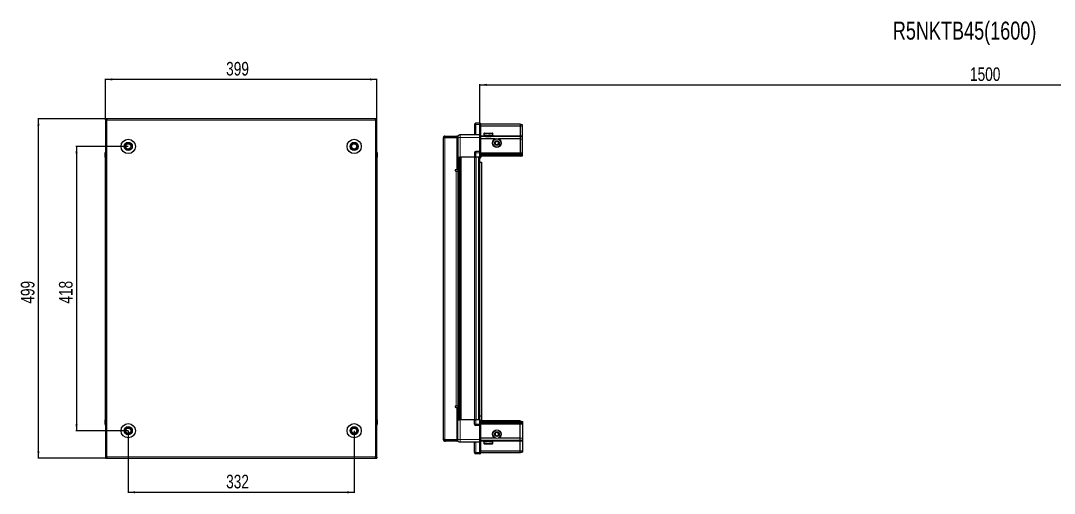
# Model space of a CAD drawing. Header units: millimetres. Extents: x 1021 to 3826, y -887 to 1537.
# Drawn here: x 1021 to 2539, y 842 to 1537 of the extents above; entities that cross this region are included whole.
import ezdxf

# ---------------------------------------------------------------- set-up
doc = ezdxf.new("R2010")
doc.units = ezdxf.units.MM
doc.layers.add('FORMAT', color=7, linetype='Continuous')
doc.styles.add('SLDTEXTSTYLE0', font='TXT', dxfattribs={"width": 0.75})
doc.dimstyles.new('SLDDIMSTYLE0', dxfattribs={"dimtxt": 20, "dimasz": 10, "dimexe": 0, "dimexo": 0.0625, "dimgap": 5, "dimtad": 2, "dimdec": 1, "dimrnd": 1e-09, "dimzin": 12, "dimdsep": 46, "dimtxsty": 'SLDTEXTSTYLE0', "dimsah": 1, "dimcen": 0.09, "dimadec": 0, "dimazin": 3, "dimtfac": 1, "dimtofl": 0, "dimtmove": 0, "dimatfit": 3, "dimfxl": 0, "dimfrac": 2, "dimtolj": 1, "dimtzin": 12, "dimarcsym": 0})

# ---------------------------------------------------------------- blocks, each defined once
blk = doc.blocks.new('_D')
at = {"layer": 'FORMAT'}
for p, q in [((1145.1, 1392.2), (1045.6, 1392.2)), ((1046.6, 893.2), (1046.6, 1392.2)), ((1145.1, 893.2), (1045.6, 893.2))]:
    blk.add_line(p, q, dxfattribs=at)
for points in [[(1046.6, 1392.2), (1045.1, 1382.2), (1048.2, 1382.2)], [(1046.6, 893.2), (1048.2, 903.2), (1045.1, 903.2)]]:
    blk.add_solid(points, dxfattribs=at)
at = {"layer": 'FORMAT', "insert": (1020.8, 1120.5), "char_height": 20, "attachment_point": 1, "rotation": 90, "style": 'SLDTEXTSTYLE0'}
blk.add_mtext('499', dxfattribs=at)
blk = doc.blocks.new('_D_1')
at = {"layer": 'FORMAT'}
for p, q in [((1145.1, 1392.2), (1145.1, 1451.2)), ((1544.1, 1450.2), (1145.1, 1450.2)), ((1544.1, 1392.2), (1544.1, 1451.2))]:
    blk.add_line(p, q, dxfattribs=at)
for points in [[(1145.1, 1450.2), (1155.1, 1448.6), (1155.1, 1451.7)], [(1544.1, 1450.2), (1534.1, 1451.7), (1534.1, 1448.6)]]:
    blk.add_solid(points, dxfattribs=at)
at = {"layer": 'FORMAT', "insert": (1322.5, 1475.9), "char_height": 20, "attachment_point": 1, "style": 'SLDTEXTSTYLE0'}
blk.add_mtext('399', dxfattribs=at)
blk = doc.blocks.new('_D_2')
at = {"layer": 'FORMAT'}
for p, q in [((1178.6, 933.7), (1178.6, 842.2)), ((1510.6, 933.7), (1510.6, 842.2)), ((1178.6, 843.2), (1510.6, 843.2))]:
    blk.add_line(p, q, dxfattribs=at)
for points in [[(1178.6, 843.2), (1188.6, 841.6), (1188.6, 844.7)], [(1510.6, 843.2), (1500.6, 844.7), (1500.6, 841.6)]]:
    blk.add_solid(points, dxfattribs=at)
at = {"layer": 'FORMAT', "insert": (1322.5, 868.9), "char_height": 20, "attachment_point": 1, "style": 'SLDTEXTSTYLE0'}
blk.add_mtext('332', dxfattribs=at)
blk = doc.blocks.new('_D_3')
at = {"layer": 'FORMAT'}
for p, q in [((1178.6, 1351.7), (1101.6, 1351.7)), ((1102.6, 1351.7), (1102.6, 933.7)), ((1178.6, 933.7), (1101.6, 933.7))]:
    blk.add_line(p, q, dxfattribs=at)
for points in [[(1102.6, 1351.7), (1101.1, 1341.7), (1104.2, 1341.7)], [(1102.6, 933.7), (1104.2, 943.7), (1101.1, 943.7)]]:
    blk.add_solid(points, dxfattribs=at)
at = {"layer": 'FORMAT', "insert": (1076.8, 1120.5), "char_height": 20, "attachment_point": 1, "rotation": 90, "style": 'SLDTEXTSTYLE0'}
blk.add_mtext('418', dxfattribs=at)
blk = doc.blocks.new('_D_4')
at = {"layer": 'FORMAT'}
for p, q in [((1695.1, 1335.7), (1695.1, 1443.2)), ((3195.1, 1335.7), (3195.1, 1443.2)), ((1695.1, 1442.2), (3195.1, 1442.2))]:
    blk.add_line(p, q, dxfattribs=at)
for points in [[(1695.1, 1442.2), (1705.1, 1440.6), (1705.1, 1443.7)], [(3195.1, 1442.2), (3185.1, 1443.7), (3185.1, 1440.6)]]:
    blk.add_solid(points, dxfattribs=at)
at = {"layer": 'FORMAT', "insert": (2415.6, 1467.9), "char_height": 20, "attachment_point": 1, "style": 'SLDTEXTSTYLE0'}
blk.add_mtext('1500', dxfattribs=at)

msp = doc.modelspace()

# ---------------------------------------------------------------- linework, layer by layer
at = {"color": 7, "linetype": 'Continuous', "lineweight": 25}
for p, q in [((1145.13, 1390.66), (1145.13, 1392.16)), ((1147.23, 1392.16), (1145.13, 1392.16)), ((1145.13, 1390.66), (1147.23, 1390.66)), ((1145.13, 1390.66), (1145.13, 1390.06)), ((1145.13, 1390.06), (1145.13, 895.26)), ((1145.13, 1390.06), (1147.23, 1390.06)), ((1542.03, 1392.16), (1147.23, 1392.16)), ((1147.23, 1392.16), (1147.23, 1390.06)), ((1542.03, 1390.06), (1542.03, 1392.16)), ((1544.13, 1392.16), (1542.03, 1392.16)), ((1542.03, 1390.66), (1544.13, 1390.66)), ((1542.03, 1390.06), (1544.13, 1390.06)), ((1544.13, 1390.66), (1544.13, 1392.16)), ((1544.13, 1390.06), (1544.13, 1390.66)), ((1544.13, 895.26), (1544.13, 1390.06)), ((1687.28, 1383.66), (1687.28, 1368.66)), ((1695.28, 1385.66), (1689.28, 1385.66)), ((1695.28, 1385.66), (1695.62, 1385.66)), ((1695.28, 1385.66), (1695.28, 1383.66)), ((1695.28, 1368.86), (1695.28, 1383.66)), ((1695.28, 1368.86), (1695.28, 1383.66)), ((1696.48, 1385.16), (1695.62, 1385.66)), ((1696.48, 1383.66), (1696.48, 1385.16)), ((1754.78, 1384.16), (1696.48, 1384.16)), ((1696.48, 1383.66), (1696.48, 1368.86)), ((1754.78, 1384.16), (1754.78, 1381.66)), ((1757.78, 1383.36), (1754.78, 1384.16)), ((1757.78, 1381.51), (1757.78, 1383.36)), ((1695.28, 1368.66), (1666.28, 1368.66)), ((1695.28, 1368.66), (1695.28, 1368.86)), ((1695.28, 1368.66), (1696.48, 1368.66)), ((1695.28, 1364.66), (1695.28, 1368.66)), ((1754.78, 1381.66), (1696.48, 1381.66)), ((1696.48, 1368.86), (1696.48, 1368.66)), ((1696.48, 1368.66), (1696.48, 1364.66)), ((1701.28, 1370.56), (1701.28, 1368.16)), ((1701.28, 1368.16), (1701.28, 1367.66)), ((1701.28, 1367.66), (1701.42, 1367.66)), ((1701.61, 1368.16), (1701.42, 1368.16)), ((1701.42, 1368.16), (1701.42, 1367.66)), ((1701.42, 1367.66), (1701.61, 1367.66)), ((1701.61, 1368.16), (1701.61, 1367.66)), ((1701.61, 1367.66), (1702.14, 1367.66)), ((1702.08, 1371.36), (1709.25, 1371.36)), ((1702.54, 1368.16), (1702.14, 1368.16)), ((1702.14, 1368.16), (1702.14, 1367.66)), ((1702.14, 1367.66), (1702.54, 1367.66)), ((1702.54, 1368.16), (1702.54, 1367.66)), ((1702.54, 1367.66), (1703.41, 1367.66)), ((1703.38, 1367.66), (1703.38, 1367.56)), ((1703.38, 1367.56), (1712.18, 1367.56)), ((1703.98, 1368.16), (1703.41, 1368.16)), ((1703.41, 1368.16), (1703.41, 1367.66)), ((1703.41, 1367.66), (1703.98, 1367.66)), ((1703.78, 1367.16), (1704.47, 1366.68)), ((1703.78, 1367.16), (1708.81, 1367.16)), ((1703.98, 1368.16), (1703.98, 1367.66)), ((1703.98, 1367.66), (1705.1, 1367.66)), ((1705.79, 1368.16), (1705.1, 1368.16)), ((1705.1, 1368.16), (1705.1, 1367.66)), ((1705.1, 1367.66), (1705.79, 1367.66)), ((1705.79, 1368.16), (1705.79, 1367.66)), ((1705.79, 1367.66), (1707.07, 1367.66)), ((1707.8, 1368.16), (1707.07, 1368.16)), ((1707.07, 1368.16), (1707.07, 1367.66)), ((1707.07, 1367.66), (1707.3, 1367.66)), ((1707.3, 1368.16), (1707.3, 1367.66)), ((1707.8, 1368.16), (1707.8, 1367.66)), ((1707.8, 1368.16), (1707.8, 1367.66)), ((1707.8, 1367.66), (1709.1, 1367.66)), ((1707.8, 1367.66), (1707.8, 1367.66)), ((1708.81, 1367.16), (1711.78, 1367.16)), ((1709.81, 1368.16), (1709.1, 1368.16)), ((1709.1, 1368.16), (1709.1, 1367.66)), ((1709.16, 1368.16), (1709.16, 1367.66)), ((1709.16, 1367.66), (1709.81, 1367.66)), ((1709.25, 1371.36), (1713.48, 1371.36)), ((1709.81, 1368.16), (1709.81, 1367.66)), ((1709.81, 1367.66), (1711, 1367.66)), ((1711.62, 1368.16), (1711, 1368.16)), ((1711, 1368.16), (1711, 1367.66)), ((1711, 1367.66), (1711.62, 1367.66)), ((1711.09, 1366.68), (1711.78, 1367.16)), ((1711.62, 1368.16), (1711.62, 1367.66)), ((1711.62, 1367.66), (1712.59, 1367.66)), ((1712.18, 1367.56), (1712.18, 1367.66)), ((1713.05, 1368.16), (1712.59, 1368.16)), ((1712.59, 1368.16), (1712.59, 1367.66)), ((1712.59, 1367.66), (1713.05, 1367.66)), ((1713.05, 1368.16), (1713.05, 1367.66)), ((1713.05, 1367.66), (1713.71, 1367.66)), ((1713.97, 1368.16), (1713.71, 1368.16)), ((1713.71, 1368.16), (1713.71, 1367.66)), ((1713.71, 1367.66), (1713.97, 1367.66)), ((1713.97, 1368.16), (1713.97, 1367.66)), ((1713.97, 1367.66), (1714.24, 1367.66)), ((1714.28, 1368.16), (1714.24, 1368.16)), ((1714.24, 1368.16), (1714.24, 1367.66)), ((1714.24, 1367.66), (1714.28, 1367.66)), ((1714.28, 1368.16), (1714.28, 1370.56)), ((1714.28, 1368.16), (1714.28, 1367.66)), ((1754.78, 1381.66), (1754.78, 1367.16)), ((1757.78, 1381.51), (1754.78, 1381.66)), ((1754.78, 1367.16), (1754.78, 1366.16)), ((1757.78, 1367.16), (1757.78, 1381.51)), ((1757.78, 1365.36), (1757.78, 1367.16)), ((1643.28, 1364.81), (1641.78, 1364.81)), ((1641.78, 1364.31), (1641.78, 1364.81)), ((1641.78, 921.01), (1641.78, 1364.31)), ((1643.88, 1365.41), (1643.88, 1366.91)), ((1643.88, 1366.91), (1644.78, 1366.91)), ((1643.88, 1365.41), (1644.78, 1365.41)), ((1643.88, 1364.91), (1661.28, 1364.91)), ((1644.78, 1366.91), (1661.28, 1366.91)), ((1644.78, 1365.41), (1644.78, 1366.91)), ((1644.78, 1365.41), (1661.28, 1365.41)), ((1661.28, 1365.41), (1661.28, 1366.91)), ((1662.78, 1364.91), (1661.28, 1364.91)), ((1661.28, 1364.91), (1661.28, 1317.41)), ((1662.78, 1364.66), (1662.78, 1335.66)), ((1695.28, 1344.36), (1695.28, 1364.66)), ((1754.78, 1366.16), (1696.48, 1366.16)), ((1696.48, 1364.66), (1696.48, 1344.36)), ((1717.78, 1362.66), (1696.48, 1362.66)), ((1704.47, 1366.68), (1703.78, 1366.2)), ((1703.78, 1366.2), (1703.78, 1366.16)), ((1703.78, 1366.2), (1708.81, 1366.2)), ((1704.47, 1366.68), (1708.64, 1366.68)), ((1708.64, 1366.68), (1711.09, 1366.68)), ((1708.81, 1366.2), (1711.78, 1366.2)), ((1711.78, 1366.2), (1711.09, 1366.68)), ((1711.78, 1366.16), (1711.78, 1366.2)), ((1754.78, 1362.66), (1722.78, 1362.66)), ((1754.78, 1366.16), (1754.78, 1362.66)), ((1757.78, 1365.36), (1754.78, 1366.16)), ((1754.78, 1362.66), (1754.78, 1342.16)), ((1754.78, 1362.66), (1757.78, 1362.33)), ((1757.78, 1362.33), (1757.78, 1365.36)), ((1757.78, 1342.16), (1757.78, 1362.33)), ((1144.63, 1342.16), (1144.63, 1335.66)), ((1144.63, 1335.66), (1144.63, 1342.16)), ((1544.13, 1343.49), (1544.13, 1343.49)), ((1544.63, 1342.16), (1544.63, 1335.66)), ((1544.63, 1335.66), (1544.63, 1342.16)), ((1661.28, 1338.41), (1662.78, 1338.41)), ((1687.28, 1342.16), (1687.28, 1335.66)), ((1695.28, 1344.16), (1689.28, 1344.16)), ((1695.28, 1344.16), (1695.28, 1344.36)), ((1695.28, 1344.16), (1695.28, 1342.16)), ((1695.28, 1344.16), (1696.48, 1344.16)), ((1695.28, 1335.66), (1695.28, 1342.16)), ((1695.28, 1335.66), (1695.28, 1342.16)), ((1695.62, 1335.66), (1695.62, 1342.16)), ((1696.48, 1344.36), (1696.48, 1344.16)), ((1696.48, 1343.49), (1696.48, 1344.16)), ((1696.48, 1343.49), (1696.48, 1335.66)), ((1754.78, 1341.16), (1696.48, 1341.16)), ((1754.78, 1340.16), (1696.48, 1340.16)), ((1754.78, 1338.66), (1696.48, 1338.66)), ((1754.78, 1337.16), (1696.48, 1337.16)), ((1754.78, 1342.16), (1754.78, 1341.16)), ((1754.78, 1341.16), (1754.78, 1340.16)), ((1754.78, 1341.16), (1757.78, 1340.36)), ((1754.78, 1340.16), (1754.78, 1338.66)), ((1754.78, 1340.16), (1757.78, 1339.62)), ((1754.78, 1338.66), (1757.78, 1339.12)), ((1754.78, 1338.66), (1754.78, 1337.16)), ((1754.78, 1337.16), (1757.78, 1337.97)), ((1757.78, 1340.36), (1757.78, 1342.16)), ((1757.78, 1339.62), (1757.78, 1340.36)), ((1757.78, 1339.12), (1757.78, 1339.62)), ((1757.78, 1337.97), (1757.78, 1339.12)), ((1144.63, 1335.66), (1144.63, 1335.66)), ((1145.13, 1335.66), (1144.63, 1335.66)), ((1144.78, 1335.66), (1144.78, 949.66)), ((1544.13, 1335.66), (1544.63, 1335.66)), ((1544.48, 949.66), (1544.48, 1335.66)), ((1544.63, 1335.66), (1544.63, 1335.66)), ((1544.63, 1335.66), (1544.63, 1335.66)), ((1662.78, 1335.66), (1661.28, 1335.66)), ((1663.43, 949.66), (1663.43, 1335.66)), ((1665.23, 1335.66), (1665.23, 949.66)), ((1665.26, 1335.66), (1665.26, 949.66)), ((1687.28, 1335.66), (1666.28, 1335.66)), ((1687.28, 1335.66), (1689.28, 1335.66)), ((1687.93, 949.66), (1687.93, 1335.66)), ((1695.28, 1335.66), (1689.28, 1335.66)), ((1695.13, 949.66), (1695.13, 1335.66)), ((1695.13, 1328.66), (1697.63, 1328.66)), ((1695.28, 1335.66), (1695.62, 1335.66)), ((1695.28, 1335.66), (1695.28, 1335.66)), ((1696.48, 1335.66), (1695.62, 1335.66)), ((1695.62, 1335.66), (1695.62, 1335.66)), ((1697.63, 1328.66), (1697.63, 955.16)), ((1661.28, 1317.41), (1659.93, 1317.41)), ((1659.93, 1315.41), (1660.68, 1315.41)), ((1660.68, 1315.41), (1662.78, 1315.41)), ((1662.78, 1315.41), (1662.78, 969.91)), ((1660.68, 969.91), (1659.93, 969.91)), ((1659.93, 967.91), (1661.28, 967.91)), ((1662.78, 969.91), (1660.68, 969.91)), ((1661.28, 967.91), (1661.28, 920.41)), ((1144.63, 949.66), (1144.63, 949.66)), ((1144.63, 943.16), (1144.63, 949.66)), ((1144.63, 949.66), (1144.63, 949.66)), ((1144.63, 949.66), (1144.63, 943.16)), ((1145.13, 949.66), (1144.63, 949.66)), ((1145.13, 941.84), (1145.13, 941.84)), ((1544.13, 949.66), (1544.63, 949.66)), ((1544.63, 949.66), (1544.63, 949.66)), ((1544.63, 943.16), (1544.63, 949.66)), ((1544.63, 949.66), (1544.63, 943.16)), ((1662.78, 949.66), (1661.28, 949.66)), ((1662.78, 946.91), (1661.28, 946.91)), ((1662.78, 920.66), (1662.78, 949.66)), ((1687.28, 949.66), (1666.28, 949.66)), ((1687.28, 943.16), (1687.28, 949.66)), ((1687.28, 949.66), (1689.28, 949.66)), ((1695.28, 949.66), (1689.28, 949.66)), ((1697.63, 955.16), (1695.13, 955.16)), ((1695.28, 943.16), (1695.28, 949.66)), ((1695.28, 949.66), (1695.62, 949.66)), ((1695.28, 943.16), (1695.28, 941.16)), ((1695.28, 943.16), (1695.28, 941.16)), ((1695.62, 943.16), (1695.62, 949.66)), ((1695.62, 949.66), (1696.48, 949.66)), ((1696.48, 949.66), (1696.48, 941.84)), ((1754.78, 948.16), (1696.48, 948.16)), ((1754.78, 946.66), (1696.48, 946.66)), ((1754.78, 945.16), (1696.48, 945.16)), ((1754.78, 944.16), (1696.48, 944.16)), ((1696.48, 941.16), (1696.48, 941.84)), ((1697.63, 955.16), (1697.63, 948.16)), ((1754.78, 946.66), (1754.78, 948.16)), ((1754.78, 948.16), (1757.78, 947.36)), ((1754.78, 945.16), (1754.78, 946.66)), ((1754.78, 946.66), (1757.78, 946.21)), ((1754.78, 945.16), (1757.78, 945.71)), ((1754.78, 944.16), (1754.78, 945.16)), ((1754.78, 944.16), (1757.78, 944.97)), ((1754.78, 943.16), (1754.78, 944.16)), ((1754.78, 922.66), (1754.78, 943.16)), ((1757.78, 947.36), (1757.78, 946.21)), ((1757.78, 946.21), (1757.78, 945.71)), ((1757.78, 945.71), (1757.78, 944.97)), ((1757.78, 944.97), (1757.78, 943.16)), ((1757.78, 943.16), (1757.78, 923)), ((1695.28, 941.16), (1689.28, 941.16)), ((1695.28, 941.16), (1696.48, 941.16)), ((1695.28, 940.96), (1695.28, 941.16)), ((1695.28, 920.66), (1695.28, 940.96)), ((1696.48, 941.16), (1696.48, 940.96)), ((1696.48, 940.96), (1696.48, 920.66)), ((1641.78, 920.51), (1641.78, 921.01)), ((1643.28, 920.51), (1641.78, 920.51)), ((1661.28, 920.41), (1643.88, 920.41)), ((1643.88, 919.91), (1643.88, 918.41)), ((1643.88, 919.91), (1644.78, 919.91)), ((1643.88, 918.41), (1644.78, 918.41)), ((1661.28, 919.91), (1644.78, 919.91)), ((1644.78, 919.91), (1644.78, 918.41)), ((1661.28, 918.41), (1644.78, 918.41)), ((1661.28, 920.41), (1662.78, 920.41)), ((1661.28, 919.91), (1661.28, 918.41)), ((1695.28, 916.66), (1666.28, 916.66)), ((1687.28, 901.66), (1687.28, 916.66)), ((1695.28, 916.66), (1695.28, 920.66)), ((1695.28, 916.66), (1696.48, 916.66)), ((1695.28, 916.46), (1695.28, 916.66)), ((1695.28, 901.66), (1695.28, 916.46)), ((1717.78, 922.66), (1696.48, 922.66)), ((1696.48, 920.66), (1696.48, 916.66)), ((1754.78, 919.16), (1696.48, 919.16)), ((1696.48, 916.66), (1696.48, 916.46)), ((1696.48, 916.46), (1696.48, 901.66)), ((1701.28, 917.66), (1701.28, 914.76)), ((1701.38, 917.66), (1701.28, 917.66)), ((1701.38, 917.16), (1701.38, 917.66)), ((1701.55, 917.66), (1701.38, 917.66)), ((1701.38, 917.16), (1701.55, 917.16)), ((1701.55, 917.16), (1701.55, 917.66)), ((1702.04, 917.66), (1701.55, 917.66)), ((1702.04, 917.16), (1702.04, 917.66)), ((1702.42, 917.66), (1702.04, 917.66)), ((1702.04, 917.16), (1702.42, 917.16)), ((1702.23, 913.96), (1702.08, 913.96)), ((1713.48, 913.96), (1702.23, 913.96)), ((1702.42, 917.16), (1702.42, 917.66)), ((1703.26, 917.66), (1702.42, 917.66)), ((1703.26, 917.16), (1703.26, 917.66)), ((1703.81, 917.66), (1703.26, 917.66)), ((1703.26, 917.16), (1703.81, 917.16)), ((1703.38, 917.76), (1703.38, 917.66)), ((1708.78, 917.76), (1703.38, 917.76)), ((1703.78, 919.16), (1703.78, 919.13)), ((1703.78, 919.13), (1704.47, 918.65)), ((1703.89, 919.13), (1703.78, 919.13)), ((1704.47, 918.65), (1703.78, 918.16)), ((1703.89, 918.16), (1703.78, 918.16)), ((1703.81, 917.16), (1703.81, 917.66)), ((1704.92, 917.66), (1703.81, 917.66)), ((1711.78, 919.13), (1703.89, 919.13)), ((1711.78, 918.16), (1703.89, 918.16)), ((1704.56, 918.65), (1704.47, 918.65)), ((1711.09, 918.65), (1704.56, 918.65)), ((1704.92, 917.16), (1704.92, 917.66)), ((1705.6, 917.66), (1704.92, 917.66)), ((1704.92, 917.16), (1705.6, 917.16)), ((1705.6, 917.16), (1705.6, 917.66)), ((1706.86, 917.66), (1705.6, 917.66)), ((1706.86, 917.16), (1706.86, 917.66)), ((1707.16, 917.66), (1706.86, 917.66)), ((1706.86, 917.16), (1707.6, 917.16)), ((1707.16, 917.16), (1707.16, 917.66)), ((1707.6, 917.16), (1707.6, 917.66)), ((1708.9, 917.66), (1707.6, 917.66)), ((1712.18, 917.76), (1708.78, 917.76)), ((1708.9, 917.16), (1708.9, 917.66)), ((1708.9, 917.16), (1709.61, 917.16)), ((1709.02, 917.16), (1709.02, 917.66)), ((1709.61, 917.66), (1709.02, 917.66)), ((1709.61, 917.16), (1709.61, 917.66)), ((1710.82, 917.66), (1709.61, 917.66)), ((1710.82, 917.16), (1710.82, 917.66)), ((1711.45, 917.66), (1710.82, 917.66)), ((1710.82, 917.16), (1711.45, 917.16)), ((1711.09, 918.65), (1711.78, 919.13)), ((1711.78, 918.16), (1711.09, 918.65)), ((1711.45, 917.16), (1711.45, 917.66)), ((1712.45, 917.66), (1711.45, 917.66)), ((1711.78, 919.13), (1711.78, 919.16)), ((1712.18, 917.66), (1712.18, 917.76)), ((1712.45, 917.16), (1712.45, 917.66)), ((1712.93, 917.66), (1712.45, 917.66)), ((1712.45, 917.16), (1712.93, 917.16)), ((1712.93, 917.16), (1712.93, 917.66)), ((1713.62, 917.66), (1712.93, 917.66)), ((1713.62, 917.16), (1713.62, 917.66)), ((1713.91, 917.66), (1713.62, 917.66)), ((1713.62, 917.16), (1713.91, 917.16)), ((1713.91, 917.16), (1713.91, 917.66)), ((1714.22, 917.66), (1713.91, 917.66)), ((1714.22, 917.16), (1714.22, 917.66)), ((1714.28, 917.66), (1714.22, 917.66)), ((1714.22, 917.16), (1714.28, 917.16)), ((1714.28, 914.76), (1714.28, 917.66)), ((1714.28, 917.16), (1714.28, 917.66)), ((1714.28, 917.66), (1714.28, 917.66)), ((1754.78, 922.66), (1722.78, 922.66)), ((1754.78, 922.66), (1757.78, 923)), ((1754.78, 919.16), (1754.78, 922.66)), ((1757.78, 919.97), (1754.78, 919.16)), ((1754.78, 918.16), (1754.78, 919.16)), ((1754.78, 903.66), (1754.78, 918.16)), ((1757.78, 923), (1757.78, 919.97)), ((1757.78, 919.97), (1757.78, 918.16)), ((1757.78, 918.16), (1757.78, 903.82)), ((1695.28, 899.66), (1689.28, 899.66)), ((1695.28, 901.66), (1695.28, 899.66)), ((1695.28, 899.66), (1695.62, 899.66)), ((1695.28, 899.66), (1695.62, 899.66)), ((1695.28, 899.66), (1695.28, 899.66)), ((1695.62, 899.66), (1696.48, 900.16)), ((1695.62, 899.66), (1696.48, 900.16)), ((1754.78, 903.66), (1696.48, 903.66)), ((1696.48, 900.16), (1696.48, 901.66)), ((1754.78, 901.16), (1696.48, 901.16)), ((1757.78, 903.82), (1754.78, 903.66)), ((1754.78, 901.16), (1754.78, 903.66)), ((1757.78, 901.97), (1754.78, 901.16)), ((1757.78, 903.82), (1757.78, 901.97)), ((1147.23, 895.26), (1145.13, 895.26)), ((1145.13, 895.26), (1145.13, 894.66)), ((1147.23, 894.66), (1145.13, 894.66)), ((1145.13, 894.66), (1145.13, 893.16)), ((1145.13, 893.16), (1147.23, 893.16)), ((1147.23, 895.26), (1147.23, 893.16)), ((1147.23, 893.16), (1542.03, 893.16)), ((1542.03, 893.16), (1542.03, 895.26)), ((1544.13, 895.26), (1542.03, 895.26)), ((1544.13, 894.66), (1542.03, 894.66)), ((1542.03, 893.16), (1544.13, 893.16)), ((1544.13, 894.66), (1544.13, 895.26)), ((1544.13, 894.66), (1544.13, 893.16))]:
    msp.add_line(p, q, dxfattribs=at)
at = {"color": 8, "linetype": 'Continuous', "lineweight": 18}
for p, q in [((1147.23, 1390.06), (1147.23, 895.26)), ((1542.03, 1390.06), (1147.23, 1390.06)), ((1542.03, 895.26), (1542.03, 1390.06)), ((1689.28, 1383.66), (1687.28, 1383.66)), ((1689.28, 1383.66), (1689.28, 1385.66)), ((1689.28, 1368.66), (1689.28, 1383.66)), ((1695.28, 1383.66), (1689.28, 1383.66)), ((1695.28, 1383.66), (1696.48, 1383.66)), ((1695.28, 1368.86), (1696.48, 1368.86)), ((1703.78, 1367.16), (1696.48, 1367.16)), ((1701.28, 1370.56), (1709.46, 1370.56)), ((1709.46, 1370.56), (1714.28, 1370.56)), ((1754.78, 1367.16), (1711.78, 1367.16)), ((1757.78, 1367.16), (1754.78, 1367.16)), ((1643.88, 1364.91), (1643.88, 920.41)), ((1666.28, 1335.66), (1666.28, 1364.66)), ((1695.28, 1364.66), (1666.28, 1364.66)), ((1695.28, 1364.66), (1696.48, 1364.66)), ((1145.13, 1342.16), (1144.63, 1342.16)), ((1544.13, 1342.16), (1544.63, 1342.16)), ((1687.28, 1342.16), (1689.28, 1342.16)), ((1689.28, 1342.16), (1689.28, 1344.16)), ((1689.28, 1335.66), (1689.28, 1342.16)), ((1695.28, 1342.16), (1689.28, 1342.16)), ((1695.28, 1344.36), (1696.48, 1344.36)), ((1695.28, 1342.16), (1695.62, 1342.16)), ((1754.78, 1342.16), (1696.48, 1342.16)), ((1754.78, 1342.16), (1757.78, 1342.16)), ((1662.78, 1315.41), (1662.78, 1335.66)), ((1664.02, 1335.66), (1664.02, 949.66)), ((1666.47, 949.66), (1666.47, 1335.66)), ((1667.88, 1335.66), (1667.88, 949.66)), ((1687.28, 949.66), (1687.28, 1335.66)), ((1689.93, 949.66), (1689.93, 1335.66)), ((1693.13, 949.66), (1693.13, 1335.66)), ((1695.28, 1335.66), (1695.62, 1335.66)), ((1660.68, 969.91), (1660.68, 1315.41)), ((1662.78, 949.66), (1662.78, 969.91)), ((1145.13, 943.16), (1144.63, 943.16)), ((1544.13, 943.16), (1544.63, 943.16)), ((1666.28, 949.66), (1666.28, 920.66)), ((1687.28, 943.16), (1689.28, 943.16)), ((1689.28, 949.66), (1689.28, 943.16)), ((1689.28, 943.16), (1689.28, 941.16)), ((1695.28, 943.16), (1689.28, 943.16)), ((1695.28, 943.16), (1695.62, 943.16)), ((1754.78, 943.16), (1696.48, 943.16)), ((1754.78, 943.16), (1757.78, 943.16)), ((1696.48, 940.96), (1695.28, 940.96)), ((1695.28, 920.66), (1666.28, 920.66)), ((1689.28, 916.66), (1689.28, 901.66)), ((1695.28, 920.66), (1696.48, 920.66)), ((1696.48, 916.46), (1695.28, 916.46)), ((1703.78, 918.16), (1696.48, 918.16)), ((1701.45, 914.76), (1701.28, 914.76)), ((1714.28, 914.76), (1701.45, 914.76)), ((1754.78, 918.16), (1711.78, 918.16)), ((1757.78, 918.16), (1754.78, 918.16)), ((1689.28, 901.66), (1687.28, 901.66)), ((1689.28, 901.66), (1689.28, 899.66)), ((1695.28, 901.66), (1689.28, 901.66)), ((1695.28, 901.66), (1696.48, 901.66)), ((1147.23, 895.26), (1542.03, 895.26))]:
    msp.add_line(p, q, dxfattribs=at)
at = {"color": 7, "linetype": 'Continuous', "lineweight": 25}
for centre, radius in [((1178.63, 1351.66), 10.5), ((1178.63, 1351.66), 6), ((1178.63, 1351.66), 3.9), ((1510.63, 1351.66), 10.5), ((1510.63, 1351.66), 6), ((1510.63, 1351.66), 3.9), ((1720.28, 1356.66), 6.5), ((1720.28, 1356.66), 3.46), ((1178.63, 933.66), 10.5), ((1510.63, 933.66), 10.5), ((1178.63, 933.66), 6), ((1178.63, 933.66), 3.9), ((1510.63, 933.66), 6), ((1510.63, 933.66), 3.9), ((1720.28, 928.66), 6.5), ((1720.28, 928.66), 3.46)]:
    msp.add_circle(centre, radius, dxfattribs=at)
at = {"color": 8, "linetype": 'Continuous', "lineweight": 18}
for centre in [(1720.28, 1356.66), (1720.28, 928.66)]:
    msp.add_circle(centre, 5.7, dxfattribs=at)
at = {"color": 7, "linetype": 'Continuous', "lineweight": 25}
for centre, radius, start, end in [((1689.28, 1383.66), 2, 90, 180), ((1702.08, 1370.56), 0.8, 90, 180), ((1703.38, 1367.16), 0.4, 0, 90), ((1712.18, 1367.16), 0.4, 90, 180), ((1713.48, 1370.56), 0.8, 0, 90), ((1178.63, 1351.66), 4.62, 120, 180), ((1178.63, 1351.66), 4.62, 60, 120), ((1178.63, 1351.66), 4.62, 360, 60), ((1510.63, 1351.66), 4.62, 120, 180), ((1510.63, 1351.66), 4.62, 60, 120), ((1510.63, 1351.66), 4.62, 0, 60), ((1643.78, 1364.41), 0.5, 90, 117.7907), ((1661.18, 1364.81), 0.6, 9.59407, 90), ((1661.18, 1364.81), 2.1, 32.2369, 87.2706), ((1720.28, 1356.66), 2.5, 161.00659, 221.00659), ((1720.28, 1356.66), 2.5, 101.00659, 161.00659), ((1720.28, 1356.66), 2.5, 221.00659, 281.00659), ((1720.28, 1356.66), 2.5, 41.00659, 101.00659), ((1720.28, 1356.66), 2.5, 281.00659, 341.00659), ((1720.28, 1356.66), 2.5, 341.00659, 41.00659), ((1146.63, 1342.16), 2, 138.57492, 180), ((1146.63, 1342.16), 2, 138.59038, 180), ((1178.63, 1351.66), 4.62, 180, 240), ((1178.63, 1351.66), 4.62, 240, 300), ((1178.63, 1351.66), 4.62, 300, 360), ((1510.63, 1351.66), 4.62, 180, 240), ((1510.63, 1351.66), 4.62, 240, 300), ((1510.63, 1351.66), 4.62, 300, 0), ((1542.63, 1342.16), 2, 360, 41.40962), ((1542.63, 1342.16), 2, 0, 41.39416), ((1689.28, 1342.16), 2, 90, 180), ((1692.63, 1338.31), 5, 300, 346.70293), ((1659.93, 1316.41), 1, 90, 270), ((1659.93, 968.91), 1, 90, 270), ((1146.63, 943.16), 2, 180, 221.39416), ((1542.63, 943.16), 2, 318.57492, 360), ((1542.63, 943.16), 2, 318.59038, 0), ((1689.28, 943.16), 2, 180, 270), ((1178.63, 933.66), 4.62, 120, 180), ((1178.63, 933.66), 4.62, 180, 240), ((1178.63, 933.66), 4.62, 60, 120), ((1178.63, 933.66), 4.62, 240, 300), ((1178.63, 933.66), 4.62, 360, 60), ((1178.63, 933.66), 4.62, 300, 360), ((1510.63, 933.66), 4.62, 120, 180), ((1510.63, 933.66), 4.62, 180, 240), ((1510.63, 933.66), 4.62, 60, 120), ((1510.63, 933.66), 4.62, 240, 300), ((1510.63, 933.66), 4.62, 360, 60), ((1510.63, 933.66), 4.62, 300, 360), ((1720.28, 928.66), 2.5, 127.98423, 187.98423), ((1720.28, 928.66), 2.5, 187.98423, 247.98423), ((1720.28, 928.66), 2.5, 67.98423, 127.98423), ((1720.28, 928.66), 2.5, 247.98423, 307.98423), ((1720.28, 928.66), 2.5, 7.98423, 67.98423), ((1720.28, 928.66), 2.5, 307.98423, 7.98423), ((1643.78, 920.91), 0.5, 243.58436, 270), ((1661.18, 920.51), 0.6, 270, 350.40593), ((1661.18, 920.51), 2.1, 272.7294, 327.8305), ((1702.08, 914.76), 0.8, 180, 270), ((1703.38, 918.16), 0.4, 270, 360), ((1712.18, 918.16), 0.4, 180, 270), ((1713.48, 914.76), 0.8, 270, 360), ((1689.28, 901.66), 2, 180, 270)]:
    msp.add_arc(centre, radius, start, end, dxfattribs=at)
for centre, start_param, end_param in [((1699.08, 1342.16), 2.4188584, 3.1415927), ((1699.08, 943.16), 3.1415927, 3.8643269)]:
    msp.add_ellipse(centre, major_axis=(3.46, 0), ratio=0.5773503, start_param=start_param, end_param=end_param, dxfattribs=at)
for points, knots in [([(1666.28, 1368.66), (1665.84, 1368.62), (1665.17, 1368.55), (1664.35, 1368.11), (1663.79, 1367.66), (1663.34, 1367.1), (1662.9, 1366.28), (1662.83, 1365.6), (1662.78, 1365.16)], [0, 0, 0, 0, 0.2394568, 0.3683607, 0.5, 0.6316393, 0.7605432, 1, 1, 1, 1]), ([(1174.01, 1351.66), (1174.34, 1352.24), (1174.91, 1353.22), (1175.73, 1354.64), (1176.14, 1355.35), (1176.32, 1355.66)], [0, 0, 0, 0, 0.4391308, 0.7513783, 1, 1, 1, 1]), ([(1176.32, 1355.66), (1176.52, 1355.66), (1177.22, 1355.66), (1178.53, 1355.66), (1179.92, 1355.66), (1180.67, 1355.66), (1180.94, 1355.66)], [0, 0, 0, 0, 0.1393293, 0.4852696, 0.8163565, 1, 1, 1, 1]), ([(1180.94, 1355.66), (1181.27, 1355.09), (1181.83, 1354.11), (1182.66, 1352.69), (1183.07, 1351.98), (1183.25, 1351.66)], [0, 0, 0, 0, 0.4391308, 0.7513783, 1, 1, 1, 1]), ([(1506.01, 1351.66), (1506.34, 1352.24), (1506.91, 1353.22), (1507.73, 1354.64), (1508.14, 1355.35), (1508.32, 1355.66)], [0, 0, 0, 0, 0.4391308, 0.7513783, 1, 1, 1, 1]), ([(1508.32, 1355.66), (1508.52, 1355.66), (1509.22, 1355.66), (1510.53, 1355.66), (1511.92, 1355.66), (1512.67, 1355.66), (1512.94, 1355.66)], [0, 0, 0, 0, 0.1393293, 0.4852696, 0.8163565, 1, 1, 1, 1]), ([(1512.94, 1355.66), (1513.27, 1355.09), (1513.83, 1354.11), (1514.66, 1352.69), (1515.07, 1351.98), (1515.25, 1351.66)], [0, 0, 0, 0, 0.4391308, 0.7513783, 1, 1, 1, 1]), ([(1643.88, 1366.91), (1643.63, 1366.89), (1643.14, 1366.84), (1642.5, 1366.44), (1642.03, 1365.88), (1641.81, 1365.3), (1641.79, 1364.94), (1641.78, 1364.81)], [0, 0, 0, 0, 0.2302553, 0.4485219, 0.6667858, 0.8850496, 1, 1, 1, 1]), ([(1641.78, 1364.31), (1641.81, 1364.36), (1641.86, 1364.45), (1642.26, 1364.58), (1642.81, 1364.71), (1643.39, 1364.82), (1643.76, 1364.89), (1643.88, 1364.91)], [0, 0, 0, 0, 0.2302553, 0.4485219, 0.6667858, 0.8850496, 1, 1, 1, 1]), ([(1662.78, 1365.16), (1662.78, 1365.16), (1662.78, 1365.14), (1662.78, 1365.03), (1662.78, 1364.86), (1662.78, 1364.73), (1662.78, 1364.66)], [0, 0, 0, 0, 0.2493943, 0.5003335, 0.7501667, 1, 1, 1, 1]), ([(1717.45, 1356.11), (1717.62, 1356.6), (1717.93, 1357.51), (1718.24, 1358.42), (1718.39, 1358.84)], [0, 0, 0, 0, 0.5346859, 1, 1, 1, 1]), ([(1719.34, 1353.93), (1719.12, 1354.19), (1718.58, 1354.82), (1717.92, 1355.57), (1717.53, 1356.02), (1717.45, 1356.11)], [0, 0, 0, 0, 0.3629006, 0.8668753, 1, 1, 1, 1]), ([(1718.39, 1358.84), (1718.9, 1358.94), (1719.84, 1359.13), (1720.78, 1359.31), (1721.22, 1359.39)], [0, 0, 0, 0, 0.5346859, 1, 1, 1, 1]), ([(1722.18, 1354.49), (1721.67, 1354.39), (1720.72, 1354.2), (1719.78, 1354.02), (1719.34, 1353.93)], [0, 0, 0, 0, 0.5346859, 1, 1, 1, 1]), ([(1721.22, 1359.39), (1721.3, 1359.3), (1721.7, 1358.85), (1722.35, 1358.1), (1722.89, 1357.48), (1723.12, 1357.22)], [0, 0, 0, 0, 0.1331247, 0.6370994, 1, 1, 1, 1]), ([(1723.12, 1357.22), (1722.95, 1356.73), (1722.64, 1355.82), (1722.32, 1354.91), (1722.18, 1354.49)], [0, 0, 0, 0, 0.53468586, 1, 1, 1, 1]), ([(1176.32, 1347.66), (1175.99, 1348.24), (1175.42, 1349.22), (1174.6, 1350.64), (1174.19, 1351.35), (1174.01, 1351.66)], [0, 0, 0, 0, 0.4391308, 0.7513783, 1, 1, 1, 1]), ([(1180.94, 1347.66), (1180.67, 1347.66), (1179.92, 1347.66), (1178.53, 1347.66), (1177.22, 1347.66), (1176.52, 1347.66), (1176.32, 1347.66)], [0, 0, 0, 0, 0.1836435, 0.5147304, 0.8606707, 1, 1, 1, 1]), ([(1183.25, 1351.66), (1182.92, 1351.09), (1182.35, 1350.11), (1181.53, 1348.69), (1181.12, 1347.98), (1180.94, 1347.66)], [0, 0, 0, 0, 0.4391308, 0.7513783, 1, 1, 1, 1]), ([(1508.32, 1347.66), (1507.99, 1348.24), (1507.42, 1349.22), (1506.6, 1350.64), (1506.19, 1351.35), (1506.01, 1351.66)], [0, 0, 0, 0, 0.4391308, 0.7513783, 1, 1, 1, 1]), ([(1512.94, 1347.66), (1512.67, 1347.66), (1511.92, 1347.66), (1510.53, 1347.66), (1509.22, 1347.66), (1508.52, 1347.66), (1508.32, 1347.66)], [0, 0, 0, 0, 0.1836435, 0.5147304, 0.8606707, 1, 1, 1, 1]), ([(1515.25, 1351.66), (1514.92, 1351.09), (1514.35, 1350.11), (1513.53, 1348.69), (1513.12, 1347.98), (1512.94, 1347.66)], [0, 0, 0, 0, 0.4391308, 0.7513783, 1, 1, 1, 1]), ([(1662.78, 1335.66), (1662.82, 1335.66), (1662.9, 1335.66), (1663.5, 1335.66), (1664.39, 1335.66), (1665.38, 1335.66), (1666.03, 1335.66), (1666.28, 1335.66)], [0, 0, 0, 0, 0.2146939, 0.4293877, 0.6440816, 0.8587754, 1, 1, 1, 1]), ([(1662.78, 949.66), (1662.82, 949.66), (1662.9, 949.66), (1663.5, 949.66), (1664.39, 949.66), (1665.38, 949.66), (1666.03, 949.66), (1666.28, 949.66)], [0, 0, 0, 0, 0.2146939, 0.4293877, 0.6440816, 0.8587754, 1, 1, 1, 1]), ([(1174.01, 933.66), (1174.34, 934.24), (1174.91, 935.22), (1175.73, 936.64), (1176.14, 937.35), (1176.32, 937.66)], [0, 0, 0, 0, 0.4391308, 0.7513783, 1, 1, 1, 1]), ([(1176.32, 929.66), (1175.99, 930.24), (1175.42, 931.22), (1174.6, 932.64), (1174.19, 933.35), (1174.01, 933.66)], [0, 0, 0, 0, 0.4391308, 0.7513783, 1, 1, 1, 1]), ([(1176.32, 937.66), (1176.52, 937.66), (1177.22, 937.66), (1178.53, 937.66), (1179.92, 937.66), (1180.67, 937.66), (1180.94, 937.66)], [0, 0, 0, 0, 0.1393293, 0.4852696, 0.8163565, 1, 1, 1, 1]), ([(1180.94, 929.66), (1180.67, 929.66), (1179.92, 929.66), (1178.53, 929.66), (1177.22, 929.66), (1176.52, 929.66), (1176.32, 929.66)], [0, 0, 0, 0, 0.1836435, 0.5147304, 0.8606707, 1, 1, 1, 1]), ([(1180.94, 937.66), (1181.27, 937.09), (1181.83, 936.11), (1182.66, 934.69), (1183.07, 933.98), (1183.25, 933.66)], [0, 0, 0, 0, 0.4391308, 0.7513783, 1, 1, 1, 1]), ([(1183.25, 933.66), (1182.92, 933.09), (1182.35, 932.11), (1181.53, 930.69), (1181.12, 929.98), (1180.94, 929.66)], [0, 0, 0, 0, 0.4391308, 0.7513783, 1, 1, 1, 1]), ([(1506.01, 933.66), (1506.34, 934.24), (1506.91, 935.22), (1507.73, 936.64), (1508.14, 937.35), (1508.32, 937.66)], [0, 0, 0, 0, 0.4391308, 0.7513783, 1, 1, 1, 1]), ([(1508.32, 929.66), (1507.99, 930.24), (1507.42, 931.22), (1506.6, 932.64), (1506.19, 933.35), (1506.01, 933.66)], [0, 0, 0, 0, 0.4391308, 0.7513783, 1, 1, 1, 1]), ([(1508.32, 937.66), (1508.52, 937.66), (1509.22, 937.66), (1510.53, 937.66), (1511.92, 937.66), (1512.67, 937.66), (1512.94, 937.66)], [0, 0, 0, 0, 0.1393293, 0.4852696, 0.8163565, 1, 1, 1, 1]), ([(1512.94, 929.66), (1512.67, 929.66), (1511.92, 929.66), (1510.53, 929.66), (1509.22, 929.66), (1508.52, 929.66), (1508.32, 929.66)], [0, 0, 0, 0, 0.1836435, 0.5147304, 0.8606707, 1, 1, 1, 1]), ([(1512.94, 937.66), (1513.27, 937.09), (1513.83, 936.11), (1514.66, 934.69), (1515.07, 933.98), (1515.25, 933.66)], [0, 0, 0, 0, 0.4391308, 0.7513783, 1, 1, 1, 1]), ([(1515.25, 933.66), (1514.92, 933.09), (1514.35, 932.11), (1513.53, 930.69), (1513.12, 929.98), (1512.94, 929.66)], [0, 0, 0, 0, 0.4391308, 0.7513783, 1, 1, 1, 1]), ([(1717.61, 929.75), (1718.01, 930.06), (1718.77, 930.66), (1719.53, 931.25), (1719.88, 931.52)], [0, 0, 0, 0, 0.5346859, 1, 1, 1, 1]), ([(1718.01, 926.89), (1717.99, 927.01), (1717.91, 927.6), (1717.77, 928.59), (1717.65, 929.4), (1717.61, 929.75)], [0, 0, 0, 0, 0.13312467, 0.63709944, 1, 1, 1, 1]), ([(1720.68, 925.81), (1720.21, 926), (1719.31, 926.36), (1718.42, 926.72), (1718.01, 926.89)], [0, 0, 0, 0, 0.53468586, 1, 1, 1, 1]), ([(1719.88, 931.52), (1720.36, 931.33), (1721.25, 930.97), (1722.14, 930.61), (1722.56, 930.44)], [0, 0, 0, 0, 0.5346859, 1, 1, 1, 1]), ([(1722.96, 927.58), (1722.55, 927.26), (1721.79, 926.67), (1721.04, 926.08), (1720.68, 925.81)], [0, 0, 0, 0, 0.5346859, 1, 1, 1, 1]), ([(1722.56, 930.44), (1722.61, 930.1), (1722.72, 929.28), (1722.86, 928.3), (1722.94, 927.71), (1722.96, 927.58)], [0, 0, 0, 0, 0.36290056, 0.86687533, 1, 1, 1, 1]), ([(1643.88, 920.41), (1643.63, 920.46), (1643.14, 920.55), (1642.5, 920.68), (1642.03, 920.81), (1641.81, 920.92), (1641.79, 920.99), (1641.78, 921.01)], [0, 0, 0, 0, 0.2302553, 0.4485219, 0.6667858, 0.8850496, 1, 1, 1, 1]), ([(1641.78, 920.51), (1641.81, 920.26), (1641.86, 919.77), (1642.26, 919.13), (1642.81, 918.66), (1643.39, 918.44), (1643.76, 918.42), (1643.88, 918.41)], [0, 0, 0, 0, 0.2302553, 0.4485219, 0.6667858, 0.8850496, 1, 1, 1, 1]), ([(1662.78, 920.16), (1662.78, 920.17), (1662.78, 920.18), (1662.78, 920.3), (1662.78, 920.47), (1662.78, 920.6), (1662.78, 920.66)], [0, 0, 0, 0, 0.2493943, 0.50033348, 0.75016674, 1, 1, 1, 1]), ([(1666.28, 916.66), (1665.84, 916.71), (1665.17, 916.78), (1664.35, 917.22), (1663.79, 917.67), (1663.34, 918.23), (1662.9, 919.05), (1662.83, 919.72), (1662.78, 920.16)], [0, 0, 0, 0, 0.2394568, 0.3683607, 0.5, 0.6316393, 0.7605432, 1, 1, 1, 1])]:
    msp.add_open_spline(points, degree=3, knots=knots, dxfattribs=at)
at = {"color": 8, "linetype": 'Continuous', "lineweight": 18}
for points in [[(1666.28, 1364.66), (1666.28, 1365.19), (1666.28, 1366.24), (1666.28, 1367.56), (1666.28, 1368.48), (1666.28, 1368.6), (1666.28, 1368.66)], [(1666.28, 920.66), (1666.28, 920.14), (1666.28, 919.09), (1666.28, 917.77), (1666.28, 916.84), (1666.28, 916.72), (1666.28, 916.66)]]:
    msp.add_open_spline(points, degree=3, dxfattribs=at)
at = {"color": 7, "linetype": 'Continuous', "lineweight": 25}
for points in [[(1643.88, 1365.41), (1643.8, 1365.41), (1643.65, 1365.39), (1643.45, 1365.25), (1643.31, 1365.05), (1643.29, 1364.89), (1643.28, 1364.81)], [(1643.28, 920.51), (1643.29, 920.44), (1643.31, 920.28), (1643.45, 920.08), (1643.65, 919.94), (1643.8, 919.92), (1643.88, 919.91)]]:
    msp.add_open_spline(points, degree=3, dxfattribs=at)
at = {"color": 8, "linetype": 'Continuous', "lineweight": 18}
for points in [[(1666.28, 1364.66), (1665.84, 1364.66), (1665.17, 1364.66), (1664.35, 1364.66), (1663.79, 1364.66), (1663.34, 1364.66), (1662.9, 1364.66), (1662.83, 1364.66), (1662.78, 1364.66)], [(1666.28, 920.66), (1665.84, 920.66), (1665.17, 920.66), (1664.35, 920.66), (1663.79, 920.66), (1663.34, 920.66), (1662.9, 920.66), (1662.83, 920.66), (1662.78, 920.66)]]:
    msp.add_open_spline(points, degree=3, knots=[0, 0, 0, 0, 0.2394568, 0.3683607, 0.5, 0.6316393, 0.7605432, 1, 1, 1, 1], dxfattribs=at)

# ---------------------------------------------------------------- texts
at = {"layer": 'FORMAT', "insert": (2302.17, 1535.14), "char_height": 26.4583, "attachment_point": 1, "style": 'SLDTEXTSTYLE0'}
msp.add_mtext('R5NKTB45(1600)', dxfattribs=at)

# ---------------------------------------------------------------- dimensions: what is measured, and where the dimension line sits
at = {"layer": 'FORMAT'}
dim = msp.add_linear_dim(base=(1145.13, 1450.16), p1=(1544.13, 1392.16), p2=(1145.13, 1392.16), dimstyle='SLDDIMSTYLE0', dxfattribs=at)
dim.commit()
dim.dimension.update_dxf_attribs({"geometry": '_D_1', "text_midpoint": (1344.63, 1450.16), "dimtype": 160})
for base, p1, p2, angle, picture, middle in [((3195.13, 1442.16), (1695.13, 1335.66), (3195.13, 1335.66), 0, '_D_4', (2445.13, 1442.16)), ((1046.63, 1392.16), (1145.13, 893.16), (1145.13, 1392.16), 90, '_D', (1046.63, 1142.66)), ((1102.63, 933.66), (1178.63, 1351.66), (1178.63, 933.66), 90, '_D_3', (1102.63, 1142.66)), ((1510.63, 843.16), (1178.63, 933.66), (1510.63, 933.66), 0, '_D_2', (1344.63, 843.16))]:
    dim = msp.add_linear_dim(base=base, p1=p1, p2=p2, angle=angle, dimstyle='SLDDIMSTYLE0', dxfattribs=at)
    dim.commit()
    dim.dimension.update_dxf_attribs({"geometry": picture, "text_midpoint": middle, "dimtype": 160})

doc.saveas('drawing.dxf')
